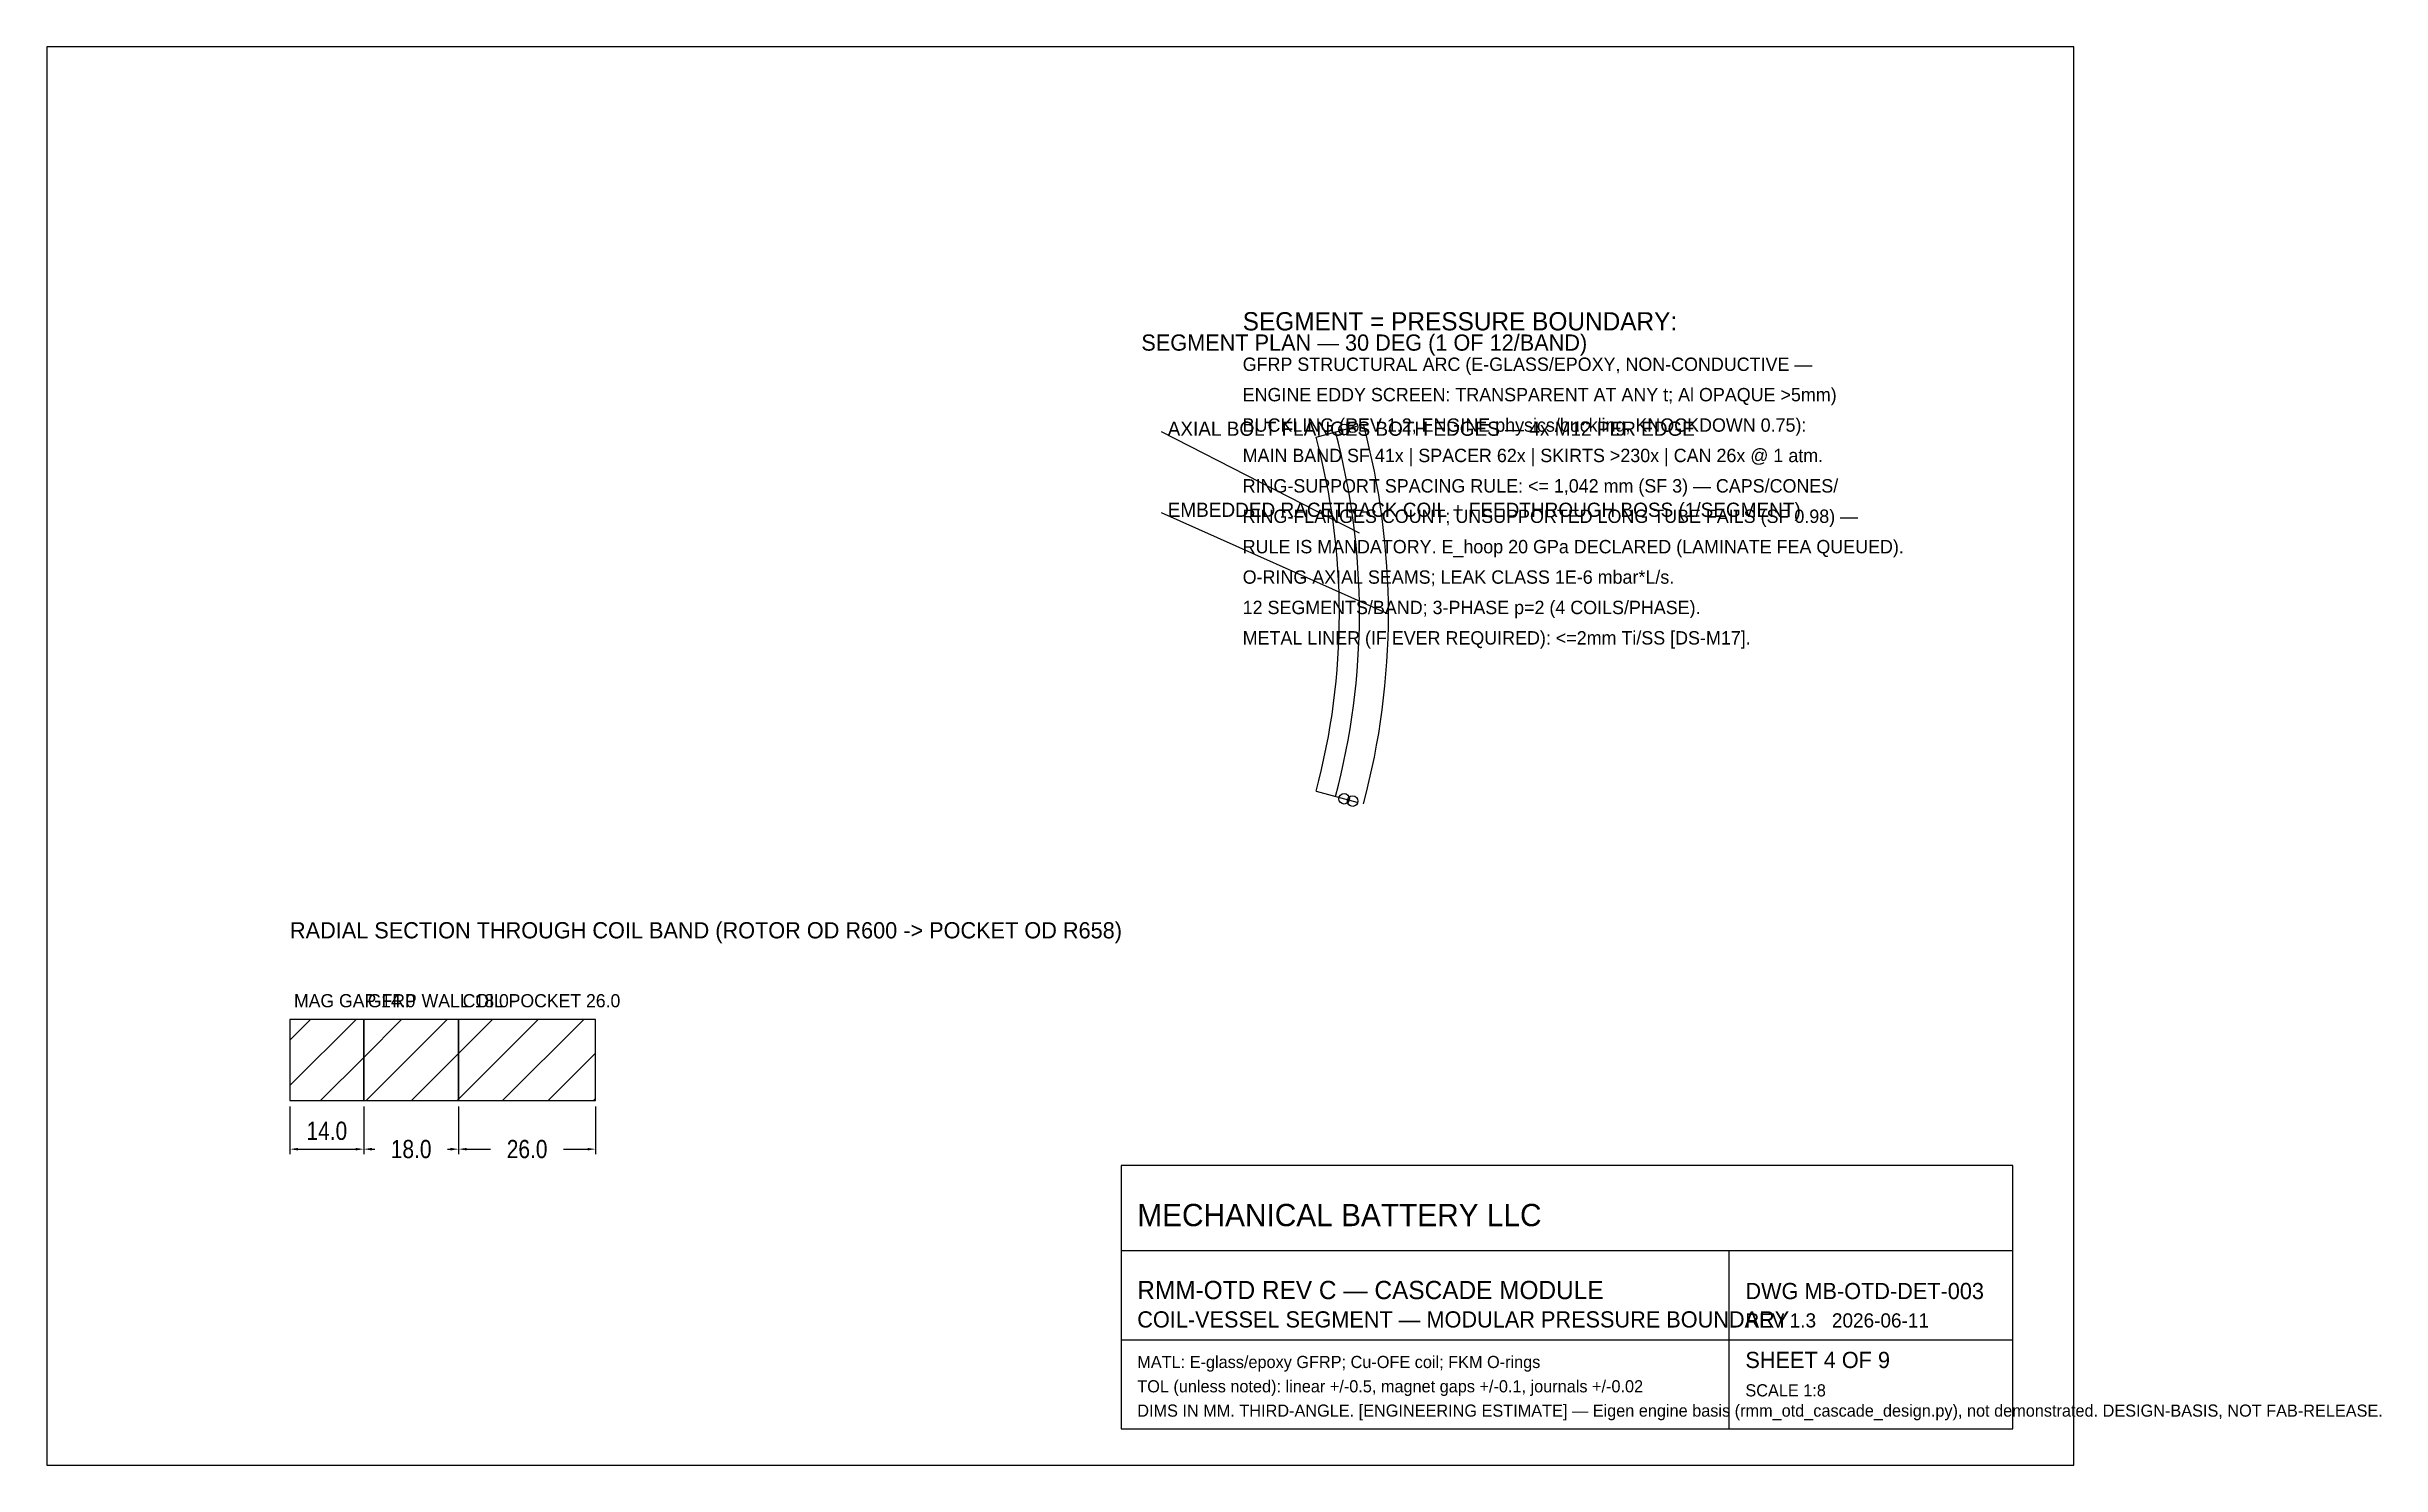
# Model space of a CAD drawing. Header units: millimetres. Extents: x 0 to 1152, y 0 to 700.
import ezdxf

# ---------------------------------------------------------------- set-up
doc = ezdxf.new("R2010")
doc.units = ezdxf.units.MM
for name, color, linetype in [('COIL', 5, 'CONTINUOUS'), ('DIM', 3, 'CONTINUOUS'), ('NOTE', 2, 'CONTINUOUS')]:
    doc.layers.add(name, color=color, linetype=linetype)
for name, color, linetype, true_color in [('HATCH', 8, 'CONTINUOUS', 0x6e6e6e), ('OUTLINE', 7, 'CONTINUOUS', 0x000000), ('TEXT', 7, 'CONTINUOUS', 0x000000), ('TITLE', 7, 'CONTINUOUS', 0x000000)]:
    doc.layers.add(name, color=color, linetype=linetype, true_color=true_color)
doc.styles.add('OpenSansCondensed-Light', font='OpenSansCondensed-Light.ttf')
doc.dimstyles.new('MB', dxfattribs={"dimtxt": 9, "dimasz": 4, "dimexe": 2.5, "dimexo": 3, "dimgap": 2, "dimtad": 1, "dimdec": 1, "dimcen": 2.5, "dimazin": 3, "dimtfac": 1, "dimtmove": 0, "dimatfit": 3})

# ---------------------------------------------------------------- blocks, each defined once
blk = doc.blocks.new('_CLOSEDFILLED')
at = {"color": 0, "linetype": 'BYBLOCK'}
blk.add_solid([(-1, 0.16), (0, 0), (-1, -0.16)], dxfattribs=at)
blk = doc.blocks.new('*D1')
for p, q in [((120, 177), (120, 153.5)), ((156.4, 177), (156.4, 153.5)), ((124, 156), (152.4, 156))]:
    blk.add_line(p, q)
at = {"layer": 'Defpoints'}
for p in [(120, 180), (156.4, 180), (120, 156)]:
    blk.add_point(p, dxfattribs=at)
at = {"layer": 'DIM', "xscale": 4, "yscale": 4, "rotation": 180}
blk.add_blockref('_CLOSEDFILLED', (120, 156), dxfattribs=at)
at = {"layer": 'DIM', "xscale": 4, "yscale": 4}
blk.add_blockref('_CLOSEDFILLED', (156.4, 156), dxfattribs=at)
at = {"layer": 'DIM', "insert": (138.2, 165), "char_height": 9, "attachment_point": 5, "style": 'OpenSansCondensed-Light'}
blk.add_mtext('14.0', dxfattribs=at)
blk = doc.blocks.new('*D2')
for p, q in [((156.4, 177), (156.4, 153.5)), ((203.2, 177), (203.2, 153.5)), ((160.4, 156), (161.8, 156)), ((197.8, 156), (199.2, 156))]:
    blk.add_line(p, q)
at = {"layer": 'Defpoints'}
for p in [(156.4, 180), (203.2, 180), (156.4, 156)]:
    blk.add_point(p, dxfattribs=at)
at = {"layer": 'DIM', "xscale": 4, "yscale": 4, "rotation": 180}
blk.add_blockref('_CLOSEDFILLED', (156.4, 156), dxfattribs=at)
at = {"layer": 'DIM', "xscale": 4, "yscale": 4}
blk.add_blockref('_CLOSEDFILLED', (203.2, 156), dxfattribs=at)
at = {"layer": 'DIM', "insert": (179.8, 156), "char_height": 9, "attachment_point": 5, "style": 'OpenSansCondensed-Light'}
blk.add_mtext('18.0', dxfattribs=at)
blk = doc.blocks.new('*D3')
for p, q in [((203.2, 177), (203.2, 153.5)), ((270.8, 177), (270.8, 153.5)), ((207.2, 156), (219, 156)), ((255, 156), (266.8, 156))]:
    blk.add_line(p, q)
at = {"layer": 'Defpoints'}
for p in [(203.2, 180), (270.8, 180), (203.2, 156)]:
    blk.add_point(p, dxfattribs=at)
at = {"layer": 'DIM', "xscale": 4, "yscale": 4, "rotation": 180}
blk.add_blockref('_CLOSEDFILLED', (203.2, 156), dxfattribs=at)
at = {"layer": 'DIM', "xscale": 4, "yscale": 4}
blk.add_blockref('_CLOSEDFILLED', (270.8, 156), dxfattribs=at)
at = {"layer": 'DIM', "insert": (237, 156), "char_height": 9, "attachment_point": 5, "style": 'OpenSansCondensed-Light'}
blk.add_mtext('26.0', dxfattribs=at)

msp = doc.modelspace()

# ---------------------------------------------------------------- hatches: boundary and pattern name
at = {"layer": 'HATCH'}
h = msp.add_hatch(dxfattribs=at)
h.set_pattern_fill('ANSI31', scale=5)
h.paths.add_polyline_path([(120, 180), (156.4, 180), (156.4, 220), (120, 220)])
h = msp.add_hatch(dxfattribs=at)
h.set_pattern_fill('ANSI31', scale=5)
h.paths.add_polyline_path([(156.4, 180), (203.2, 180), (203.2, 220), (156.4, 220)])
h = msp.add_hatch(dxfattribs=at)
h.set_pattern_fill('ANSI31', scale=5)
h.paths.add_polyline_path([(203.2, 180), (270.8, 180), (270.8, 220), (203.2, 220)])

# ---------------------------------------------------------------- linework, layer by layer
at = {"layer": 'COIL'}
msp.add_arc((300, 420), 361.9, -15, 15, dxfattribs=at)
at = {"layer": 'DIM'}
for p, q in [((647.6, 460), (550, 510)), ((661.9, 420), (550, 470))]:
    msp.add_line(p, q, dxfattribs=at)
at = {"layer": 'OUTLINE'}
for p, q in [((626.19, 507.4), (646.38, 512.81)), ((626.19, 332.6), (646.38, 327.19))]:
    msp.add_line(p, q, dxfattribs=at)
for points in [[(120, 180), (156.4, 180), (156.4, 220), (120, 220)], [(156.4, 180), (203.2, 180), (203.2, 220), (156.4, 220)], [(203.2, 180), (270.8, 180), (270.8, 220), (203.2, 220)]]:
    msp.add_lwpolyline(points, close=True, dxfattribs=at)
for centre in [(640.01, 511.1), (644.26, 512.24), (640.01, 328.9), (644.26, 327.76)]:
    msp.add_circle(centre, 2.6, dxfattribs=at)
for radius in [337.7, 347.6]:
    msp.add_arc((300, 420), radius, -15, 15, dxfattribs=at)
at = {"layer": 'TITLE'}
for p, q in [((530, 106), (970, 106)), ((830, 18), (830, 106)), ((530, 62), (970, 62))]:
    msp.add_line(p, q, dxfattribs=at)
for points in [[(0, 0), (1000, 0), (1000, 700), (0, 700)], [(530, 18), (970, 18), (970, 148), (530, 148)]]:
    msp.add_lwpolyline(points, close=True, dxfattribs=at)

# ---------------------------------------------------------------- texts
at = {"layer": 'NOTE'}
for s, height, p in [('GFRP STRUCTURAL ARC (E-GLASS/EPOXY, NON-CONDUCTIVE —', 6.6, (590, 540)), ('ENGINE EDDY SCREEN: TRANSPARENT AT ANY t; Al OPAQUE >5mm)', 6.6, (590, 525)), ('AXIAL BOLT FLANGES BOTH EDGES — 4x M12 PER EDGE', 7, (553, 508)), ('BUCKLING (REV 1.2, ENGINE physics/buckling, KNOCKDOWN 0.75):', 6.6, (590, 510)), ('MAIN BAND SF 41x | SPACER 62x | SKIRTS >230x | CAN 26x @ 1 atm.', 6.6, (590, 495)), ('RING-SUPPORT SPACING RULE: <= 1,042 mm (SF 3) — CAPS/CONES/', 6.6, (590, 480)), ('EMBEDDED RACETRACK COIL + FEEDTHROUGH BOSS (1/SEGMENT)', 7, (553, 468)), ('RING-FLANGES COUNT; UNSUPPORTED LONG TUBE FAILS (SF 0.98) —', 6.6, (590, 465)), ('RULE IS MANDATORY. E_hoop 20 GPa DECLARED (LAMINATE FEA QUEUED).', 6.6, (590, 450)), ('O-RING AXIAL SEAMS; LEAK CLASS 1E-6 mbar*L/s.', 6.6, (590, 435)), ('12 SEGMENTS/BAND; 3-PHASE p=2 (4 COILS/PHASE).', 6.6, (590, 420)), ('METAL LINER (IF EVER REQUIRED): <=2mm Ti/SS [DS-M17].', 6.6, (590, 405)), ('MAG GAP 14.0', 6.5, (122, 226)), ('GFRP WALL 18.0', 6.5, (158.4, 226)), ('COIL POCKET 26.0', 6.5, (205.2, 226)), ('DIMS IN MM. THIRD-ANGLE. [ENGINEERING ESTIMATE] — Eigen engine basis (rmm_otd_cascade_design.py), not demonstrated. DESIGN-BASIS, NOT FAB-RELEASE.', 6, (538, 24))]:
    msp.add_text(s, height=height, dxfattribs=at).set_placement(p)
at = {"layer": 'TEXT'}
for s, height, p in [('COIL-VESSEL SEGMENT — MODULAR PRESSURE BOUNDARY', 8, (538, 68)), ('REV 1.3   2026-06-11', 7, (838, 68)), ('MATL: E-glass/epoxy GFRP; Cu-OFE coil; FKM O-rings', 6, (538, 48)), ('TOL (unless noted): linear +/-0.5, magnet gaps +/-0.1, journals +/-0.02', 6, (538, 36)), ('SCALE 1:8', 6, (838, 34))]:
    msp.add_text(s, height=height, dxfattribs=at).set_placement(p)
at = {"layer": 'TITLE'}
for s, height, p in [('SEGMENT = PRESSURE BOUNDARY:', 9, (590, 560)), ('SEGMENT PLAN — 30 DEG (1 OF 12/BAND)', 8, (540, 550)), ('RADIAL SECTION THROUGH COIL BAND (ROTOR OD R600 -> POCKET OD R658)', 8, (120, 260)), ('MECHANICAL BATTERY LLC', 11, (538, 118)), ('RMM-OTD REV C — CASCADE MODULE', 9, (538, 82)), ('DWG MB-OTD-DET-003', 8, (838, 82)), ('SHEET 4 OF 9', 8, (838, 48))]:
    msp.add_text(s, height=height, dxfattribs=at).set_placement(p)

# ---------------------------------------------------------------- dimensions: what is measured, and where the dimension line sits
at = {"layer": 'DIM'}
for base, p1, p2, text, picture, middle in [((120, 156), (120, 180), (156.4, 180), '14.0', '*D1', (138.2, 165)), ((156.4, 156), (156.4, 180), (203.2, 180), '18.0', '*D2', (179.8, 156)), ((203.2, 156), (203.2, 180), (270.8, 180), '26.0', '*D3', (237, 156))]:
    dim = msp.add_linear_dim(base=base, p1=p1, p2=p2, text=text, dimstyle='MB', dxfattribs=at)
    dim.commit()
    dim.dimension.update_dxf_attribs({"geometry": picture, "text_midpoint": middle})

doc.saveas('drawing.dxf')
